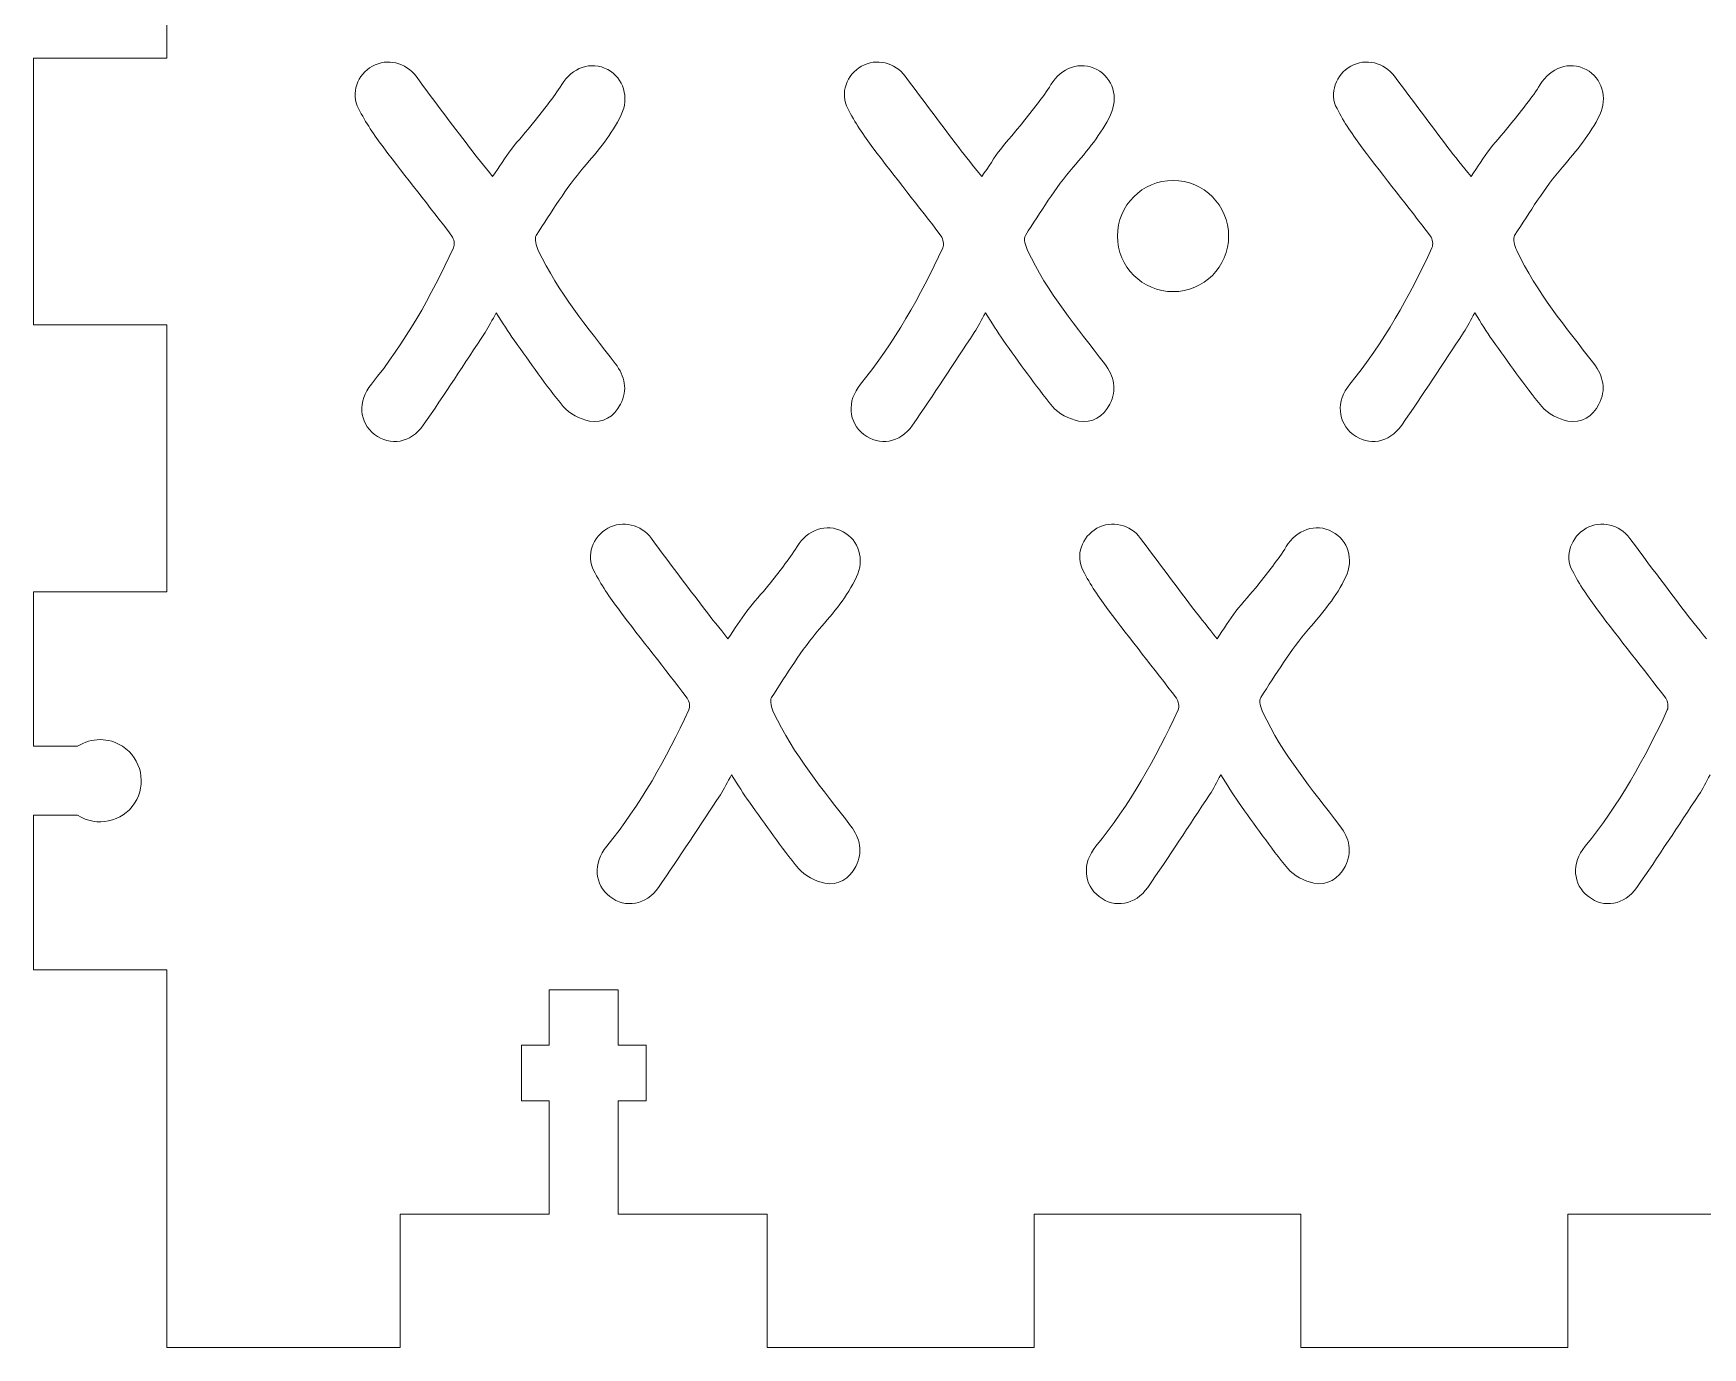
# Model space of a CAD drawing. Header units: inches. Extents: x 30 to 180, y 56 to 256.
# Drawn here: x 30.3 to 105.4, y 56 to 115.1 of the extents above; entities that cross this region are included whole.
import ezdxf

# ---------------------------------------------------------------- set-up
doc = ezdxf.new("R2010")
doc.units = ezdxf.units.IN
doc.header["$MEASUREMENT"] = 0

# ---------------------------------------------------------------- blocks, each defined once
blk = doc.blocks.new('block 4')
at = {"color": 7, "lineweight": 15, "true_color": 0xffffff}
blk.add_open_spline([(79.054, 105.992), (79.054, 107.373), (80.173, 108.492), (81.554, 108.492), (82.935, 108.492), (84.054, 107.373), (84.054, 105.992), (84.054, 104.611), (82.935, 103.492), (81.554, 103.492), (80.173, 103.492), (79.054, 104.611), (79.054, 105.992), (79.054, 105.992), (79.054, 105.992), (79.054, 105.992)], degree=3, knots=[0, 0, 0, 0, 1, 1, 1, 2, 2, 2, 3, 3, 3, 4, 4, 4, 5, 5, 5, 5], dxfattribs=at)
blk = doc.blocks.new('block 58')
at = {"color": 7, "lineweight": 15, "true_color": 0xffffff}
blk.add_open_spline([(69.513, 113.181), (69.05, 113.801), (68.217, 114.009), (67.548, 113.632)], degree=3, dxfattribs=at)
blk = doc.blocks.new('block 59')
at = {"color": 7, "lineweight": 15, "true_color": 0xffffff}
blk.add_open_spline([(67.548, 113.632), (66.876, 113.257), (66.559, 112.416), (66.927, 111.724)], degree=3, dxfattribs=at)
blk = doc.blocks.new('block 60')
at = {"color": 7, "lineweight": 15, "true_color": 0xffffff}
blk.add_open_spline([(66.927, 111.724), (67.244, 111.104), (67.643, 110.518), (68.06, 109.962)], degree=3, dxfattribs=at)
blk = doc.blocks.new('block 61')
at = {"color": 7, "lineweight": 15, "true_color": 0xffffff}
blk.add_open_spline([(68.06, 109.962), (69.062, 108.628), (70.115, 107.324), (71.124, 105.992)], degree=3, dxfattribs=at)
blk = doc.blocks.new('block 62')
at = {"color": 7, "lineweight": 15, "true_color": 0xffffff}
blk.add_open_spline([(71.124, 105.992), (71.219, 105.864), (71.264, 105.602), (71.196, 105.462)], degree=3, dxfattribs=at)
blk = doc.blocks.new('block 63')
at = {"color": 7, "lineweight": 15, "true_color": 0xffffff}
blk.add_open_spline([(71.196, 105.462), (70.183, 103.282), (69.025, 101.196), (67.504, 99.331)], degree=3, dxfattribs=at)
blk = doc.blocks.new('block 64')
at = {"color": 7, "lineweight": 15, "true_color": 0xffffff}
blk.add_open_spline([(67.504, 99.331), (66.871, 98.564), (66.948, 97.605), (67.648, 97.067)], degree=3, dxfattribs=at)
blk = doc.blocks.new('block 65')
at = {"color": 7, "lineweight": 15, "true_color": 0xffffff}
blk.add_open_spline([(67.648, 97.067), (68.344, 96.532), (69.273, 96.676), (69.834, 97.481)], degree=3, dxfattribs=at)
blk = doc.blocks.new('block 66')
at = {"color": 7, "lineweight": 15, "true_color": 0xffffff}
blk.add_open_spline([(69.834, 97.481), (70.784, 98.857), (71.697, 100.261), (72.617, 101.652)], degree=3, dxfattribs=at)
blk = doc.blocks.new('block 67')
at = {"color": 7, "lineweight": 15, "true_color": 0xffffff}
blk.add_open_spline([(72.617, 101.652), (72.798, 101.923), (72.934, 102.215), (73.118, 102.545)], degree=3, dxfattribs=at)
blk = doc.blocks.new('block 68')
at = {"color": 7, "lineweight": 15, "true_color": 0xffffff}
blk.add_open_spline([(73.118, 102.545), (73.414, 102.083), (73.65, 101.68), (73.919, 101.309)], degree=3, dxfattribs=at)
blk = doc.blocks.new('block 69')
at = {"color": 7, "lineweight": 15, "true_color": 0xffffff}
blk.add_open_spline([(73.919, 101.309), (74.642, 100.306), (75.344, 99.282), (76.133, 98.329)], degree=3, dxfattribs=at)
blk = doc.blocks.new('block 70')
at = {"color": 7, "lineweight": 15, "true_color": 0xffffff}
blk.add_open_spline([(76.133, 98.329), (76.404, 98.004), (76.882, 97.761), (77.306, 97.673)], degree=3, dxfattribs=at)
blk = doc.blocks.new('block 71')
at = {"color": 7, "lineweight": 15, "true_color": 0xffffff}
blk.add_open_spline([(77.306, 97.673), (77.911, 97.545), (78.419, 97.873), (78.707, 98.427)], degree=3, dxfattribs=at)
blk = doc.blocks.new('block 72')
at = {"color": 7, "lineweight": 15, "true_color": 0xffffff}
blk.add_open_spline([(78.707, 98.427), (79.04, 99.078), (78.908, 99.685), (78.471, 100.257)], degree=3, dxfattribs=at)
blk = doc.blocks.new('block 73')
at = {"color": 7, "lineweight": 15, "true_color": 0xffffff}
blk.add_open_spline([(78.471, 100.257), (77.225, 101.886), (75.897, 103.464), (75.01, 105.345)], degree=3, dxfattribs=at)
blk = doc.blocks.new('block 74')
at = {"color": 7, "lineweight": 15, "true_color": 0xffffff}
blk.add_open_spline([(75.01, 105.345), (74.915, 105.546), (74.823, 105.879), (74.915, 106.024)], degree=3, dxfattribs=at)
blk = doc.blocks.new('block 75')
at = {"color": 7, "lineweight": 15, "true_color": 0xffffff}
blk.add_open_spline([(74.915, 106.024), (75.6, 107.075), (76.257, 108.152), (77.061, 109.094)], degree=3, dxfattribs=at)
blk = doc.blocks.new('block 76')
at = {"color": 7, "lineweight": 15, "true_color": 0xffffff}
blk.add_open_spline([(77.061, 109.094), (77.703, 109.838), (78.32, 110.562), (78.739, 111.445)], degree=3, dxfattribs=at)
blk = doc.blocks.new('block 77')
at = {"color": 7, "lineweight": 15, "true_color": 0xffffff}
blk.add_open_spline([(78.739, 111.445), (79.11, 112.219), (78.846, 113.095), (78.13, 113.481)], degree=3, dxfattribs=at)
blk = doc.blocks.new('block 78')
at = {"color": 7, "lineweight": 15, "true_color": 0xffffff}
blk.add_open_spline([(78.13, 113.481), (77.378, 113.881), (76.525, 113.562), (76.064, 112.809)], degree=3, dxfattribs=at)
blk = doc.blocks.new('block 79')
at = {"color": 7, "lineweight": 15, "true_color": 0xffffff}
blk.add_open_spline([(76.064, 112.809), (75.692, 112.208), (75.235, 111.656), (74.795, 111.096)], degree=3, dxfattribs=at)
blk = doc.blocks.new('block 80')
at = {"color": 7, "lineweight": 15, "true_color": 0xffffff}
blk.add_open_spline([(74.795, 111.096), (74.479, 110.691), (74.118, 110.318), (73.802, 109.906)], degree=3, dxfattribs=at)
blk = doc.blocks.new('block 81')
at = {"color": 7, "lineweight": 15, "true_color": 0xffffff}
blk.add_open_spline([(73.802, 109.906), (73.514, 109.519), (73.254, 109.109), (72.953, 108.668)], degree=3, dxfattribs=at)
blk = doc.blocks.new('block 82')
at = {"color": 7, "lineweight": 15, "true_color": 0xffffff}
blk.add_open_spline([(72.953, 108.668), (72.572, 109.15), (72.228, 109.559), (71.913, 109.983)], degree=3, dxfattribs=at)
blk = doc.blocks.new('block 83')
at = {"color": 7, "lineweight": 15, "true_color": 0xffffff}
blk.add_open_spline([(71.913, 109.983), (71.108, 111.044), (70.295, 112.111), (69.513, 113.181)], degree=3, dxfattribs=at)
blk = doc.blocks.new('block 136')
at = {"color": 7, "lineweight": 15, "true_color": 0xffffff}
blk.add_open_spline([(47.513, 113.181), (47.05, 113.801), (46.217, 114.009), (45.548, 113.632)], degree=3, dxfattribs=at)
blk = doc.blocks.new('block 137')
at = {"color": 7, "lineweight": 15, "true_color": 0xffffff}
blk.add_open_spline([(45.548, 113.632), (44.876, 113.257), (44.559, 112.416), (44.927, 111.724)], degree=3, dxfattribs=at)
blk = doc.blocks.new('block 138')
at = {"color": 7, "lineweight": 15, "true_color": 0xffffff}
blk.add_open_spline([(44.927, 111.724), (45.244, 111.104), (45.643, 110.518), (46.06, 109.962)], degree=3, dxfattribs=at)
blk = doc.blocks.new('block 139')
at = {"color": 7, "lineweight": 15, "true_color": 0xffffff}
blk.add_open_spline([(46.06, 109.962), (47.062, 108.628), (48.115, 107.324), (49.124, 105.992)], degree=3, dxfattribs=at)
blk = doc.blocks.new('block 140')
at = {"color": 7, "lineweight": 15, "true_color": 0xffffff}
blk.add_open_spline([(49.124, 105.992), (49.219, 105.864), (49.264, 105.602), (49.196, 105.462)], degree=3, dxfattribs=at)
blk = doc.blocks.new('block 141')
at = {"color": 7, "lineweight": 15, "true_color": 0xffffff}
blk.add_open_spline([(49.196, 105.462), (48.183, 103.282), (47.025, 101.196), (45.504, 99.331)], degree=3, dxfattribs=at)
blk = doc.blocks.new('block 142')
at = {"color": 7, "lineweight": 15, "true_color": 0xffffff}
blk.add_open_spline([(45.504, 99.331), (44.871, 98.564), (44.948, 97.605), (45.648, 97.067)], degree=3, dxfattribs=at)
blk = doc.blocks.new('block 143')
at = {"color": 7, "lineweight": 15, "true_color": 0xffffff}
blk.add_open_spline([(45.648, 97.067), (46.344, 96.532), (47.273, 96.676), (47.834, 97.481)], degree=3, dxfattribs=at)
blk = doc.blocks.new('block 144')
at = {"color": 7, "lineweight": 15, "true_color": 0xffffff}
blk.add_open_spline([(47.834, 97.481), (48.784, 98.857), (49.697, 100.261), (50.617, 101.652)], degree=3, dxfattribs=at)
blk = doc.blocks.new('block 145')
at = {"color": 7, "lineweight": 15, "true_color": 0xffffff}
blk.add_open_spline([(50.617, 101.652), (50.798, 101.923), (50.934, 102.215), (51.118, 102.545)], degree=3, dxfattribs=at)
blk = doc.blocks.new('block 146')
at = {"color": 7, "lineweight": 15, "true_color": 0xffffff}
blk.add_open_spline([(51.118, 102.545), (51.414, 102.083), (51.65, 101.68), (51.919, 101.309)], degree=3, dxfattribs=at)
blk = doc.blocks.new('block 147')
at = {"color": 7, "lineweight": 15, "true_color": 0xffffff}
blk.add_open_spline([(51.919, 101.309), (52.642, 100.306), (53.344, 99.282), (54.133, 98.329)], degree=3, dxfattribs=at)
blk = doc.blocks.new('block 148')
at = {"color": 7, "lineweight": 15, "true_color": 0xffffff}
blk.add_open_spline([(54.133, 98.329), (54.404, 98.004), (54.882, 97.761), (55.306, 97.673)], degree=3, dxfattribs=at)
blk = doc.blocks.new('block 149')
at = {"color": 7, "lineweight": 15, "true_color": 0xffffff}
blk.add_open_spline([(55.306, 97.673), (55.911, 97.545), (56.419, 97.873), (56.707, 98.427)], degree=3, dxfattribs=at)
blk = doc.blocks.new('block 150')
at = {"color": 7, "lineweight": 15, "true_color": 0xffffff}
blk.add_open_spline([(56.707, 98.427), (57.04, 99.078), (56.908, 99.685), (56.471, 100.257)], degree=3, dxfattribs=at)
blk = doc.blocks.new('block 151')
at = {"color": 7, "lineweight": 15, "true_color": 0xffffff}
blk.add_open_spline([(56.471, 100.257), (55.225, 101.886), (53.897, 103.464), (53.01, 105.345)], degree=3, dxfattribs=at)
blk = doc.blocks.new('block 152')
at = {"color": 7, "lineweight": 15, "true_color": 0xffffff}
blk.add_open_spline([(53.01, 105.345), (52.915, 105.546), (52.823, 105.879), (52.915, 106.024)], degree=3, dxfattribs=at)
blk = doc.blocks.new('block 153')
at = {"color": 7, "lineweight": 15, "true_color": 0xffffff}
blk.add_open_spline([(52.915, 106.024), (53.6, 107.075), (54.257, 108.152), (55.061, 109.094)], degree=3, dxfattribs=at)
blk = doc.blocks.new('block 154')
at = {"color": 7, "lineweight": 15, "true_color": 0xffffff}
blk.add_open_spline([(55.061, 109.094), (55.703, 109.838), (56.32, 110.562), (56.739, 111.445)], degree=3, dxfattribs=at)
blk = doc.blocks.new('block 155')
at = {"color": 7, "lineweight": 15, "true_color": 0xffffff}
blk.add_open_spline([(56.739, 111.445), (57.11, 112.219), (56.846, 113.095), (56.13, 113.481)], degree=3, dxfattribs=at)
blk = doc.blocks.new('block 156')
at = {"color": 7, "lineweight": 15, "true_color": 0xffffff}
blk.add_open_spline([(56.13, 113.481), (55.378, 113.881), (54.525, 113.562), (54.064, 112.809)], degree=3, dxfattribs=at)
blk = doc.blocks.new('block 157')
at = {"color": 7, "lineweight": 15, "true_color": 0xffffff}
blk.add_open_spline([(54.064, 112.809), (53.692, 112.208), (53.235, 111.656), (52.795, 111.096)], degree=3, dxfattribs=at)
blk = doc.blocks.new('block 158')
at = {"color": 7, "lineweight": 15, "true_color": 0xffffff}
blk.add_open_spline([(52.795, 111.096), (52.479, 110.691), (52.118, 110.318), (51.802, 109.906)], degree=3, dxfattribs=at)
blk = doc.blocks.new('block 159')
at = {"color": 7, "lineweight": 15, "true_color": 0xffffff}
blk.add_open_spline([(51.802, 109.906), (51.514, 109.519), (51.254, 109.109), (50.953, 108.668)], degree=3, dxfattribs=at)
blk = doc.blocks.new('block 160')
at = {"color": 7, "lineweight": 15, "true_color": 0xffffff}
blk.add_open_spline([(50.953, 108.668), (50.572, 109.15), (50.228, 109.559), (49.913, 109.983)], degree=3, dxfattribs=at)
blk = doc.blocks.new('block 161')
at = {"color": 7, "lineweight": 15, "true_color": 0xffffff}
blk.add_open_spline([(49.913, 109.983), (49.108, 111.044), (48.295, 112.111), (47.513, 113.181)], degree=3, dxfattribs=at)
blk = doc.blocks.new('block 188')
at = {"color": 7, "lineweight": 15, "true_color": 0xffffff}
blk.add_open_spline([(91.513, 113.181), (91.05, 113.801), (90.217, 114.009), (89.548, 113.632)], degree=3, dxfattribs=at)
blk = doc.blocks.new('block 189')
at = {"color": 7, "lineweight": 15, "true_color": 0xffffff}
blk.add_open_spline([(89.548, 113.632), (88.876, 113.257), (88.559, 112.416), (88.927, 111.724)], degree=3, dxfattribs=at)
blk = doc.blocks.new('block 190')
at = {"color": 7, "lineweight": 15, "true_color": 0xffffff}
blk.add_open_spline([(88.927, 111.724), (89.244, 111.104), (89.643, 110.518), (90.06, 109.962)], degree=3, dxfattribs=at)
blk = doc.blocks.new('block 191')
at = {"color": 7, "lineweight": 15, "true_color": 0xffffff}
blk.add_open_spline([(90.06, 109.962), (91.062, 108.628), (92.115, 107.324), (93.124, 105.992)], degree=3, dxfattribs=at)
blk = doc.blocks.new('block 192')
at = {"color": 7, "lineweight": 15, "true_color": 0xffffff}
blk.add_open_spline([(93.124, 105.992), (93.219, 105.864), (93.264, 105.602), (93.196, 105.462)], degree=3, dxfattribs=at)
blk = doc.blocks.new('block 193')
at = {"color": 7, "lineweight": 15, "true_color": 0xffffff}
blk.add_open_spline([(93.196, 105.462), (92.183, 103.282), (91.025, 101.196), (89.504, 99.331)], degree=3, dxfattribs=at)
blk = doc.blocks.new('block 194')
at = {"color": 7, "lineweight": 15, "true_color": 0xffffff}
blk.add_open_spline([(89.504, 99.331), (88.871, 98.564), (88.948, 97.605), (89.648, 97.067)], degree=3, dxfattribs=at)
blk = doc.blocks.new('block 195')
at = {"color": 7, "lineweight": 15, "true_color": 0xffffff}
blk.add_open_spline([(89.648, 97.067), (90.344, 96.532), (91.273, 96.676), (91.834, 97.481)], degree=3, dxfattribs=at)
blk = doc.blocks.new('block 196')
at = {"color": 7, "lineweight": 15, "true_color": 0xffffff}
blk.add_open_spline([(91.834, 97.481), (92.784, 98.857), (93.697, 100.261), (94.617, 101.652)], degree=3, dxfattribs=at)
blk = doc.blocks.new('block 197')
at = {"color": 7, "lineweight": 15, "true_color": 0xffffff}
blk.add_open_spline([(94.617, 101.652), (94.798, 101.923), (94.934, 102.215), (95.118, 102.545)], degree=3, dxfattribs=at)
blk = doc.blocks.new('block 198')
at = {"color": 7, "lineweight": 15, "true_color": 0xffffff}
blk.add_open_spline([(95.118, 102.545), (95.414, 102.083), (95.65, 101.68), (95.919, 101.309)], degree=3, dxfattribs=at)
blk = doc.blocks.new('block 199')
at = {"color": 7, "lineweight": 15, "true_color": 0xffffff}
blk.add_open_spline([(95.919, 101.309), (96.642, 100.306), (97.344, 99.282), (98.133, 98.329)], degree=3, dxfattribs=at)
blk = doc.blocks.new('block 200')
at = {"color": 7, "lineweight": 15, "true_color": 0xffffff}
blk.add_open_spline([(98.133, 98.329), (98.404, 98.004), (98.882, 97.761), (99.306, 97.673)], degree=3, dxfattribs=at)
blk = doc.blocks.new('block 201')
at = {"color": 7, "lineweight": 15, "true_color": 0xffffff}
blk.add_open_spline([(99.306, 97.673), (99.911, 97.545), (100.419, 97.873), (100.707, 98.427)], degree=3, dxfattribs=at)
blk = doc.blocks.new('block 202')
at = {"color": 7, "lineweight": 15, "true_color": 0xffffff}
blk.add_open_spline([(100.707, 98.427), (101.04, 99.078), (100.908, 99.685), (100.471, 100.257)], degree=3, dxfattribs=at)
blk = doc.blocks.new('block 203')
at = {"color": 7, "lineweight": 15, "true_color": 0xffffff}
blk.add_open_spline([(100.471, 100.257), (99.225, 101.886), (97.897, 103.464), (97.01, 105.345)], degree=3, dxfattribs=at)
blk = doc.blocks.new('block 204')
at = {"color": 7, "lineweight": 15, "true_color": 0xffffff}
blk.add_open_spline([(97.01, 105.345), (96.915, 105.546), (96.823, 105.879), (96.915, 106.024)], degree=3, dxfattribs=at)
blk = doc.blocks.new('block 205')
at = {"color": 7, "lineweight": 15, "true_color": 0xffffff}
blk.add_open_spline([(96.915, 106.024), (97.6, 107.075), (98.257, 108.152), (99.061, 109.094)], degree=3, dxfattribs=at)
blk = doc.blocks.new('block 206')
at = {"color": 7, "lineweight": 15, "true_color": 0xffffff}
blk.add_open_spline([(99.061, 109.094), (99.703, 109.838), (100.32, 110.562), (100.739, 111.445)], degree=3, dxfattribs=at)
blk = doc.blocks.new('block 207')
at = {"color": 7, "lineweight": 15, "true_color": 0xffffff}
blk.add_open_spline([(100.739, 111.445), (101.11, 112.219), (100.846, 113.095), (100.13, 113.481)], degree=3, dxfattribs=at)
blk = doc.blocks.new('block 208')
at = {"color": 7, "lineweight": 15, "true_color": 0xffffff}
blk.add_open_spline([(100.13, 113.481), (99.378, 113.881), (98.525, 113.562), (98.064, 112.809)], degree=3, dxfattribs=at)
blk = doc.blocks.new('block 209')
at = {"color": 7, "lineweight": 15, "true_color": 0xffffff}
blk.add_open_spline([(98.064, 112.809), (97.692, 112.208), (97.235, 111.656), (96.795, 111.096)], degree=3, dxfattribs=at)
blk = doc.blocks.new('block 210')
at = {"color": 7, "lineweight": 15, "true_color": 0xffffff}
blk.add_open_spline([(96.795, 111.096), (96.479, 110.691), (96.118, 110.318), (95.802, 109.906)], degree=3, dxfattribs=at)
blk = doc.blocks.new('block 211')
at = {"color": 7, "lineweight": 15, "true_color": 0xffffff}
blk.add_open_spline([(95.802, 109.906), (95.514, 109.519), (95.254, 109.109), (94.953, 108.668)], degree=3, dxfattribs=at)
blk = doc.blocks.new('block 212')
at = {"color": 7, "lineweight": 15, "true_color": 0xffffff}
blk.add_open_spline([(94.953, 108.668), (94.572, 109.15), (94.228, 109.559), (93.913, 109.983)], degree=3, dxfattribs=at)
blk = doc.blocks.new('block 213')
at = {"color": 7, "lineweight": 15, "true_color": 0xffffff}
blk.add_open_spline([(93.913, 109.983), (93.108, 111.044), (92.295, 112.111), (91.513, 113.181)], degree=3, dxfattribs=at)
blk = doc.blocks.new('block 578')
at = {"color": 7, "lineweight": 15, "true_color": 0xffffff}
blk.add_open_spline([(80.095, 92.394), (79.632, 93.014), (78.799, 93.222), (78.13, 92.846)], degree=3, dxfattribs=at)
blk = doc.blocks.new('block 579')
at = {"color": 7, "lineweight": 15, "true_color": 0xffffff}
blk.add_open_spline([(78.13, 92.846), (77.457, 92.47), (77.141, 91.63), (77.509, 90.937)], degree=3, dxfattribs=at)
blk = doc.blocks.new('block 580')
at = {"color": 7, "lineweight": 15, "true_color": 0xffffff}
blk.add_open_spline([(77.509, 90.937), (77.826, 90.317), (78.225, 89.732), (78.642, 89.176)], degree=3, dxfattribs=at)
blk = doc.blocks.new('block 581')
at = {"color": 7, "lineweight": 15, "true_color": 0xffffff}
blk.add_open_spline([(78.642, 89.176), (79.644, 87.841), (80.697, 86.537), (81.706, 85.205)], degree=3, dxfattribs=at)
blk = doc.blocks.new('block 582')
at = {"color": 7, "lineweight": 15, "true_color": 0xffffff}
blk.add_open_spline([(81.706, 85.205), (81.801, 85.077), (81.845, 84.816), (81.778, 84.675)], degree=3, dxfattribs=at)
blk = doc.blocks.new('block 583')
at = {"color": 7, "lineweight": 15, "true_color": 0xffffff}
blk.add_open_spline([(81.778, 84.675), (80.765, 82.495), (79.607, 80.41), (78.086, 78.544)], degree=3, dxfattribs=at)
blk = doc.blocks.new('block 584')
at = {"color": 7, "lineweight": 15, "true_color": 0xffffff}
blk.add_open_spline([(78.086, 78.544), (77.453, 77.777), (77.529, 76.818), (78.23, 76.28)], degree=3, dxfattribs=at)
blk = doc.blocks.new('block 585')
at = {"color": 7, "lineweight": 15, "true_color": 0xffffff}
blk.add_open_spline([(78.23, 76.28), (78.926, 75.745), (79.855, 75.889), (80.416, 76.694)], degree=3, dxfattribs=at)
blk = doc.blocks.new('block 586')
at = {"color": 7, "lineweight": 15, "true_color": 0xffffff}
blk.add_open_spline([(80.416, 76.694), (81.366, 78.07), (82.279, 79.474), (83.199, 80.865)], degree=3, dxfattribs=at)
blk = doc.blocks.new('block 587')
at = {"color": 7, "lineweight": 15, "true_color": 0xffffff}
blk.add_open_spline([(83.199, 80.865), (83.38, 81.136), (83.516, 81.428), (83.7, 81.758)], degree=3, dxfattribs=at)
blk = doc.blocks.new('block 588')
at = {"color": 7, "lineweight": 15, "true_color": 0xffffff}
blk.add_open_spline([(83.7, 81.758), (83.996, 81.296), (84.232, 80.893), (84.501, 80.522)], degree=3, dxfattribs=at)
blk = doc.blocks.new('block 589')
at = {"color": 7, "lineweight": 15, "true_color": 0xffffff}
blk.add_open_spline([(84.501, 80.522), (85.224, 79.519), (85.926, 78.495), (86.714, 77.542)], degree=3, dxfattribs=at)
blk = doc.blocks.new('block 590')
at = {"color": 7, "lineweight": 15, "true_color": 0xffffff}
blk.add_open_spline([(86.714, 77.542), (86.986, 77.217), (87.464, 76.974), (87.888, 76.886)], degree=3, dxfattribs=at)
blk = doc.blocks.new('block 591')
at = {"color": 7, "lineweight": 15, "true_color": 0xffffff}
blk.add_open_spline([(87.888, 76.886), (88.493, 76.758), (89.001, 77.087), (89.289, 77.641)], degree=3, dxfattribs=at)
blk = doc.blocks.new('block 592')
at = {"color": 7, "lineweight": 15, "true_color": 0xffffff}
blk.add_open_spline([(89.289, 77.641), (89.622, 78.291), (89.49, 78.898), (89.053, 79.47)], degree=3, dxfattribs=at)
blk = doc.blocks.new('block 593')
at = {"color": 7, "lineweight": 15, "true_color": 0xffffff}
blk.add_open_spline([(89.053, 79.47), (87.807, 81.099), (86.478, 82.677), (85.592, 84.559)], degree=3, dxfattribs=at)
blk = doc.blocks.new('block 594')
at = {"color": 7, "lineweight": 15, "true_color": 0xffffff}
blk.add_open_spline([(85.592, 84.559), (85.497, 84.759), (85.405, 85.092), (85.497, 85.237)], degree=3, dxfattribs=at)
blk = doc.blocks.new('block 595')
at = {"color": 7, "lineweight": 15, "true_color": 0xffffff}
blk.add_open_spline([(85.497, 85.237), (86.181, 86.288), (86.838, 87.366), (87.643, 88.307)], degree=3, dxfattribs=at)
blk = doc.blocks.new('block 596')
at = {"color": 7, "lineweight": 15, "true_color": 0xffffff}
blk.add_open_spline([(87.643, 88.307), (88.285, 89.051), (88.902, 89.775), (89.321, 90.658)], degree=3, dxfattribs=at)
blk = doc.blocks.new('block 597')
at = {"color": 7, "lineweight": 15, "true_color": 0xffffff}
blk.add_open_spline([(89.321, 90.658), (89.692, 91.433), (89.428, 92.308), (88.712, 92.695)], degree=3, dxfattribs=at)
blk = doc.blocks.new('block 598')
at = {"color": 7, "lineweight": 15, "true_color": 0xffffff}
blk.add_open_spline([(88.712, 92.695), (87.96, 93.094), (87.106, 92.775), (86.646, 92.023)], degree=3, dxfattribs=at)
blk = doc.blocks.new('block 599')
at = {"color": 7, "lineweight": 15, "true_color": 0xffffff}
blk.add_open_spline([(86.646, 92.023), (86.274, 91.421), (85.817, 90.869), (85.377, 90.309)], degree=3, dxfattribs=at)
blk = doc.blocks.new('block 600')
at = {"color": 7, "lineweight": 15, "true_color": 0xffffff}
blk.add_open_spline([(85.377, 90.309), (85.06, 89.904), (84.7, 89.531), (84.383, 89.119)], degree=3, dxfattribs=at)
blk = doc.blocks.new('block 601')
at = {"color": 7, "lineweight": 15, "true_color": 0xffffff}
blk.add_open_spline([(84.383, 89.119), (84.096, 88.732), (83.836, 88.323), (83.535, 87.882)], degree=3, dxfattribs=at)
blk = doc.blocks.new('block 602')
at = {"color": 7, "lineweight": 15, "true_color": 0xffffff}
blk.add_open_spline([(83.535, 87.882), (83.154, 88.363), (82.81, 88.772), (82.495, 89.196)], degree=3, dxfattribs=at)
blk = doc.blocks.new('block 603')
at = {"color": 7, "lineweight": 15, "true_color": 0xffffff}
blk.add_open_spline([(82.495, 89.196), (81.69, 90.257), (80.877, 91.324), (80.095, 92.394)], degree=3, dxfattribs=at)
blk = doc.blocks.new('block 656')
at = {"color": 7, "lineweight": 15, "true_color": 0xffffff}
blk.add_open_spline([(58.095, 92.394), (57.632, 93.014), (56.799, 93.222), (56.13, 92.846)], degree=3, dxfattribs=at)
blk = doc.blocks.new('block 657')
at = {"color": 7, "lineweight": 15, "true_color": 0xffffff}
blk.add_open_spline([(56.13, 92.846), (55.457, 92.47), (55.141, 91.63), (55.509, 90.937)], degree=3, dxfattribs=at)
blk = doc.blocks.new('block 658')
at = {"color": 7, "lineweight": 15, "true_color": 0xffffff}
blk.add_open_spline([(55.509, 90.937), (55.826, 90.317), (56.225, 89.732), (56.642, 89.176)], degree=3, dxfattribs=at)
blk = doc.blocks.new('block 659')
at = {"color": 7, "lineweight": 15, "true_color": 0xffffff}
blk.add_open_spline([(56.642, 89.176), (57.644, 87.841), (58.697, 86.537), (59.706, 85.205)], degree=3, dxfattribs=at)
blk = doc.blocks.new('block 660')
at = {"color": 7, "lineweight": 15, "true_color": 0xffffff}
blk.add_open_spline([(59.706, 85.205), (59.801, 85.077), (59.845, 84.816), (59.778, 84.675)], degree=3, dxfattribs=at)
blk = doc.blocks.new('block 661')
at = {"color": 7, "lineweight": 15, "true_color": 0xffffff}
blk.add_open_spline([(59.778, 84.675), (58.765, 82.495), (57.607, 80.41), (56.086, 78.544)], degree=3, dxfattribs=at)
blk = doc.blocks.new('block 662')
at = {"color": 7, "lineweight": 15, "true_color": 0xffffff}
blk.add_open_spline([(56.086, 78.544), (55.453, 77.777), (55.529, 76.818), (56.23, 76.28)], degree=3, dxfattribs=at)
blk = doc.blocks.new('block 663')
at = {"color": 7, "lineweight": 15, "true_color": 0xffffff}
blk.add_open_spline([(56.23, 76.28), (56.926, 75.745), (57.855, 75.889), (58.416, 76.694)], degree=3, dxfattribs=at)
blk = doc.blocks.new('block 664')
at = {"color": 7, "lineweight": 15, "true_color": 0xffffff}
blk.add_open_spline([(58.416, 76.694), (59.366, 78.07), (60.279, 79.474), (61.199, 80.865)], degree=3, dxfattribs=at)
blk = doc.blocks.new('block 665')
at = {"color": 7, "lineweight": 15, "true_color": 0xffffff}
blk.add_open_spline([(61.199, 80.865), (61.38, 81.136), (61.516, 81.428), (61.7, 81.758)], degree=3, dxfattribs=at)
blk = doc.blocks.new('block 666')
at = {"color": 7, "lineweight": 15, "true_color": 0xffffff}
blk.add_open_spline([(61.7, 81.758), (61.996, 81.296), (62.232, 80.893), (62.501, 80.522)], degree=3, dxfattribs=at)
blk = doc.blocks.new('block 667')
at = {"color": 7, "lineweight": 15, "true_color": 0xffffff}
blk.add_open_spline([(62.501, 80.522), (63.224, 79.519), (63.926, 78.495), (64.714, 77.542)], degree=3, dxfattribs=at)
blk = doc.blocks.new('block 668')
at = {"color": 7, "lineweight": 15, "true_color": 0xffffff}
blk.add_open_spline([(64.714, 77.542), (64.986, 77.217), (65.464, 76.974), (65.888, 76.886)], degree=3, dxfattribs=at)
blk = doc.blocks.new('block 669')
at = {"color": 7, "lineweight": 15, "true_color": 0xffffff}
blk.add_open_spline([(65.888, 76.886), (66.493, 76.758), (67.001, 77.087), (67.289, 77.641)], degree=3, dxfattribs=at)
blk = doc.blocks.new('block 670')
at = {"color": 7, "lineweight": 15, "true_color": 0xffffff}
blk.add_open_spline([(67.289, 77.641), (67.622, 78.291), (67.49, 78.898), (67.053, 79.47)], degree=3, dxfattribs=at)
blk = doc.blocks.new('block 671')
at = {"color": 7, "lineweight": 15, "true_color": 0xffffff}
blk.add_open_spline([(67.053, 79.47), (65.807, 81.099), (64.478, 82.677), (63.592, 84.559)], degree=3, dxfattribs=at)
blk = doc.blocks.new('block 672')
at = {"color": 7, "lineweight": 15, "true_color": 0xffffff}
blk.add_open_spline([(63.592, 84.559), (63.497, 84.759), (63.405, 85.092), (63.497, 85.237)], degree=3, dxfattribs=at)
blk = doc.blocks.new('block 673')
at = {"color": 7, "lineweight": 15, "true_color": 0xffffff}
blk.add_open_spline([(63.497, 85.237), (64.181, 86.288), (64.838, 87.366), (65.643, 88.307)], degree=3, dxfattribs=at)
blk = doc.blocks.new('block 674')
at = {"color": 7, "lineweight": 15, "true_color": 0xffffff}
blk.add_open_spline([(65.643, 88.307), (66.285, 89.051), (66.902, 89.775), (67.321, 90.658)], degree=3, dxfattribs=at)
blk = doc.blocks.new('block 675')
at = {"color": 7, "lineweight": 15, "true_color": 0xffffff}
blk.add_open_spline([(67.321, 90.658), (67.692, 91.433), (67.428, 92.308), (66.712, 92.695)], degree=3, dxfattribs=at)
blk = doc.blocks.new('block 676')
at = {"color": 7, "lineweight": 15, "true_color": 0xffffff}
blk.add_open_spline([(66.712, 92.695), (65.96, 93.094), (65.106, 92.775), (64.646, 92.023)], degree=3, dxfattribs=at)
blk = doc.blocks.new('block 677')
at = {"color": 7, "lineweight": 15, "true_color": 0xffffff}
blk.add_open_spline([(64.646, 92.023), (64.274, 91.421), (63.817, 90.869), (63.377, 90.309)], degree=3, dxfattribs=at)
blk = doc.blocks.new('block 678')
at = {"color": 7, "lineweight": 15, "true_color": 0xffffff}
blk.add_open_spline([(63.377, 90.309), (63.06, 89.904), (62.7, 89.531), (62.383, 89.119)], degree=3, dxfattribs=at)
blk = doc.blocks.new('block 679')
at = {"color": 7, "lineweight": 15, "true_color": 0xffffff}
blk.add_open_spline([(62.383, 89.119), (62.096, 88.732), (61.836, 88.323), (61.535, 87.882)], degree=3, dxfattribs=at)
blk = doc.blocks.new('block 680')
at = {"color": 7, "lineweight": 15, "true_color": 0xffffff}
blk.add_open_spline([(61.535, 87.882), (61.154, 88.363), (60.81, 88.772), (60.495, 89.196)], degree=3, dxfattribs=at)
blk = doc.blocks.new('block 681')
at = {"color": 7, "lineweight": 15, "true_color": 0xffffff}
blk.add_open_spline([(60.495, 89.196), (59.69, 90.257), (58.877, 91.324), (58.095, 92.394)], degree=3, dxfattribs=at)
blk = doc.blocks.new('block 838')
at = {"color": 7, "lineweight": 15, "true_color": 0xffffff}
blk.add_open_spline([(102.095, 92.394), (101.632, 93.014), (100.799, 93.222), (100.13, 92.846)], degree=3, dxfattribs=at)
blk = doc.blocks.new('block 839')
at = {"color": 7, "lineweight": 15, "true_color": 0xffffff}
blk.add_open_spline([(100.13, 92.846), (99.457, 92.47), (99.141, 91.63), (99.509, 90.937)], degree=3, dxfattribs=at)
blk = doc.blocks.new('block 840')
at = {"color": 7, "lineweight": 15, "true_color": 0xffffff}
blk.add_open_spline([(99.509, 90.937), (99.826, 90.317), (100.225, 89.732), (100.642, 89.176)], degree=3, dxfattribs=at)
blk = doc.blocks.new('block 841')
at = {"color": 7, "lineweight": 15, "true_color": 0xffffff}
blk.add_open_spline([(100.642, 89.176), (101.644, 87.841), (102.697, 86.537), (103.706, 85.205)], degree=3, dxfattribs=at)
blk = doc.blocks.new('block 842')
at = {"color": 7, "lineweight": 15, "true_color": 0xffffff}
blk.add_open_spline([(103.706, 85.205), (103.801, 85.077), (103.845, 84.816), (103.778, 84.675)], degree=3, dxfattribs=at)
blk = doc.blocks.new('block 843')
at = {"color": 7, "lineweight": 15, "true_color": 0xffffff}
blk.add_open_spline([(103.778, 84.675), (102.765, 82.495), (101.607, 80.41), (100.086, 78.544)], degree=3, dxfattribs=at)
blk = doc.blocks.new('block 844')
at = {"color": 7, "lineweight": 15, "true_color": 0xffffff}
blk.add_open_spline([(100.086, 78.544), (99.453, 77.777), (99.529, 76.818), (100.23, 76.28)], degree=3, dxfattribs=at)
blk = doc.blocks.new('block 845')
at = {"color": 7, "lineweight": 15, "true_color": 0xffffff}
blk.add_open_spline([(100.23, 76.28), (100.926, 75.745), (101.855, 75.889), (102.416, 76.694)], degree=3, dxfattribs=at)
blk = doc.blocks.new('block 846')
at = {"color": 7, "lineweight": 15, "true_color": 0xffffff}
blk.add_open_spline([(102.416, 76.694), (103.366, 78.07), (104.279, 79.474), (105.199, 80.865)], degree=3, dxfattribs=at)
blk = doc.blocks.new('block 847')
at = {"color": 7, "lineweight": 15, "true_color": 0xffffff}
blk.add_open_spline([(105.199, 80.865), (105.38, 81.136), (105.516, 81.428), (105.7, 81.758)], degree=3, dxfattribs=at)
blk = doc.blocks.new('block 862')
at = {"color": 7, "lineweight": 15, "true_color": 0xffffff}
blk.add_open_spline([(105.535, 87.882), (105.154, 88.363), (104.81, 88.772), (104.495, 89.196)], degree=3, dxfattribs=at)
blk = doc.blocks.new('block 863')
at = {"color": 7, "lineweight": 15, "true_color": 0xffffff}
blk.add_open_spline([(104.495, 89.196), (103.69, 90.257), (102.877, 91.324), (102.095, 92.394)], degree=3, dxfattribs=at)
blk = doc.blocks.new('block 1048')
at = {"color": 7, "lineweight": 15, "true_color": 0xffffff}
blk.add_lwpolyline([(111.304, 61.992), (99.304, 61.992)], dxfattribs=at)
blk = doc.blocks.new('block 1049')
at = {"color": 7, "lineweight": 15, "true_color": 0xffffff}
blk.add_lwpolyline([(99.304, 61.992), (99.304, 55.992)], dxfattribs=at)
blk = doc.blocks.new('block 1050')
at = {"color": 7, "lineweight": 15, "true_color": 0xffffff}
blk.add_lwpolyline([(99.304, 55.992), (87.304, 55.992)], dxfattribs=at)
blk = doc.blocks.new('block 1051')
at = {"color": 7, "lineweight": 15, "true_color": 0xffffff}
blk.add_lwpolyline([(87.304, 55.992), (87.304, 61.992)], dxfattribs=at)
blk = doc.blocks.new('block 1052')
at = {"color": 7, "lineweight": 15, "true_color": 0xffffff}
blk.add_lwpolyline([(87.304, 61.992), (75.304, 61.992)], dxfattribs=at)
blk = doc.blocks.new('block 1053')
at = {"color": 7, "lineweight": 15, "true_color": 0xffffff}
blk.add_lwpolyline([(75.304, 61.992), (75.304, 55.992)], dxfattribs=at)
blk = doc.blocks.new('block 1054')
at = {"color": 7, "lineweight": 15, "true_color": 0xffffff}
blk.add_lwpolyline([(75.304, 55.992), (63.304, 55.992)], dxfattribs=at)
blk = doc.blocks.new('block 1055')
at = {"color": 7, "lineweight": 15, "true_color": 0xffffff}
blk.add_lwpolyline([(63.304, 55.992), (63.304, 61.992)], dxfattribs=at)
blk = doc.blocks.new('block 1056')
at = {"color": 7, "lineweight": 15, "true_color": 0xffffff}
blk.add_lwpolyline([(63.304, 61.992), (56.604, 61.992)], dxfattribs=at)
blk = doc.blocks.new('block 1057')
at = {"color": 7, "lineweight": 15, "true_color": 0xffffff}
blk.add_lwpolyline([(56.604, 61.992), (56.604, 67.092)], dxfattribs=at)
blk = doc.blocks.new('block 1058')
at = {"color": 7, "lineweight": 15, "true_color": 0xffffff}
blk.add_lwpolyline([(56.604, 67.092), (57.854, 67.092)], dxfattribs=at)
blk = doc.blocks.new('block 1059')
at = {"color": 7, "lineweight": 15, "true_color": 0xffffff}
blk.add_lwpolyline([(57.854, 67.092), (57.854, 69.592)], dxfattribs=at)
blk = doc.blocks.new('block 1060')
at = {"color": 7, "lineweight": 15, "true_color": 0xffffff}
blk.add_lwpolyline([(57.854, 69.592), (56.604, 69.592)], dxfattribs=at)
blk = doc.blocks.new('block 1061')
at = {"color": 7, "lineweight": 15, "true_color": 0xffffff}
blk.add_lwpolyline([(56.604, 69.592), (56.604, 72.092)], dxfattribs=at)
blk = doc.blocks.new('block 1062')
at = {"color": 7, "lineweight": 15, "true_color": 0xffffff}
blk.add_lwpolyline([(56.604, 72.092), (53.504, 72.092)], dxfattribs=at)
blk = doc.blocks.new('block 1063')
at = {"color": 7, "lineweight": 15, "true_color": 0xffffff}
blk.add_lwpolyline([(53.504, 72.092), (53.504, 69.592)], dxfattribs=at)
blk = doc.blocks.new('block 1064')
at = {"color": 7, "lineweight": 15, "true_color": 0xffffff}
blk.add_lwpolyline([(53.504, 69.592), (52.254, 69.592)], dxfattribs=at)
blk = doc.blocks.new('block 1065')
at = {"color": 7, "lineweight": 15, "true_color": 0xffffff}
blk.add_lwpolyline([(52.254, 69.592), (52.254, 67.092)], dxfattribs=at)
blk = doc.blocks.new('block 1066')
at = {"color": 7, "lineweight": 15, "true_color": 0xffffff}
blk.add_lwpolyline([(52.254, 67.092), (53.504, 67.092)], dxfattribs=at)
blk = doc.blocks.new('block 1067')
at = {"color": 7, "lineweight": 15, "true_color": 0xffffff}
blk.add_lwpolyline([(53.504, 67.092), (53.504, 61.992)], dxfattribs=at)
blk = doc.blocks.new('block 1068')
at = {"color": 7, "lineweight": 15, "true_color": 0xffffff}
blk.add_lwpolyline([(53.504, 61.992), (46.804, 61.992)], dxfattribs=at)
blk = doc.blocks.new('block 1069')
at = {"color": 7, "lineweight": 15, "true_color": 0xffffff}
blk.add_lwpolyline([(46.804, 61.992), (46.804, 55.992)], dxfattribs=at)
blk = doc.blocks.new('block 1070')
at = {"color": 7, "lineweight": 15, "true_color": 0xffffff}
blk.add_lwpolyline([(46.804, 55.992), (36.304, 55.992)], dxfattribs=at)
blk = doc.blocks.new('block 1071')
at = {"color": 7, "lineweight": 15, "true_color": 0xffffff}
blk.add_lwpolyline([(36.304, 55.992), (36.304, 72.992)], dxfattribs=at)
blk = doc.blocks.new('block 1072')
at = {"color": 7, "lineweight": 15, "true_color": 0xffffff}
blk.add_lwpolyline([(36.304, 72.992), (30.304, 72.992)], dxfattribs=at)
blk = doc.blocks.new('block 1073')
at = {"color": 7, "lineweight": 15, "true_color": 0xffffff}
blk.add_lwpolyline([(30.304, 72.992), (30.304, 79.942)], dxfattribs=at)
blk = doc.blocks.new('block 1074')
at = {"color": 7, "lineweight": 15, "true_color": 0xffffff}
blk.add_lwpolyline([(30.304, 79.942), (32.294, 79.942)], dxfattribs=at)
blk = doc.blocks.new('block 1075')
at = {"color": 7, "lineweight": 15, "true_color": 0xffffff}
blk.add_lwpolyline([(30.304, 83.042), (32.294, 83.042)], dxfattribs=at)
blk = doc.blocks.new('block 1076')
at = {"color": 7, "lineweight": 15, "true_color": 0xffffff}
blk.add_lwpolyline([(30.304, 89.992), (30.304, 83.042)], dxfattribs=at)
blk = doc.blocks.new('block 1077')
at = {"color": 7, "lineweight": 15, "true_color": 0xffffff}
blk.add_lwpolyline([(30.304, 89.992), (36.304, 89.992)], dxfattribs=at)
blk = doc.blocks.new('block 1078')
at = {"color": 7, "lineweight": 15, "true_color": 0xffffff}
blk.add_lwpolyline([(36.304, 89.992), (36.304, 101.992)], dxfattribs=at)
blk = doc.blocks.new('block 1079')
at = {"color": 7, "lineweight": 15, "true_color": 0xffffff}
blk.add_lwpolyline([(36.304, 101.992), (30.304, 101.992)], dxfattribs=at)
blk = doc.blocks.new('block 1080')
at = {"color": 7, "lineweight": 15, "true_color": 0xffffff}
blk.add_lwpolyline([(30.304, 113.992), (30.304, 101.992)], dxfattribs=at)
blk = doc.blocks.new('block 1081')
at = {"color": 7, "lineweight": 15, "true_color": 0xffffff}
blk.add_lwpolyline([(30.304, 113.992), (36.304, 113.992)], dxfattribs=at)
blk = doc.blocks.new('block 1082')
at = {"color": 7, "lineweight": 15, "true_color": 0xffffff}
blk.add_lwpolyline([(36.304, 113.992), (36.304, 125.992)], dxfattribs=at)
blk = doc.blocks.new('block 1159')
at = {"color": 7, "lineweight": 15, "true_color": 0xffffff}
blk.add_open_spline([(32.294, 79.942), (33.15, 79.384), (34.296, 79.626), (34.854, 80.482), (35.412, 81.338), (35.17, 82.484), (34.314, 83.042), (33.7, 83.442), (32.908, 83.442), (32.294, 83.042)], degree=3, knots=[0, 0, 0, 0, 1, 1, 1, 2, 2, 2, 3, 3, 3, 3], dxfattribs=at)

msp = doc.modelspace()

# ---------------------------------------------------------------- block references
for name in ['block 1082', 'block 1080', 'block 1081', 'block 137', 'block 136', 'block 156', 'block 155', 'block 59', 'block 58', 'block 78', 'block 77', 'block 189', 'block 188', 'block 208', 'block 207', 'block 161', 'block 157', 'block 83', 'block 79', 'block 213', 'block 209', 'block 138', 'block 158', 'block 154', 'block 60', 'block 80', 'block 76', 'block 190', 'block 210', 'block 206', 'block 139', 'block 160', 'block 159', 'block 61', 'block 82', 'block 81', 'block 191', 'block 212', 'block 211', 'block 153', 'block 75', 'block 205', 'block 4', 'block 140', 'block 152', 'block 62', 'block 74', 'block 192', 'block 204', 'block 141', 'block 151', 'block 63', 'block 73', 'block 193', 'block 203', 'block 145', 'block 146', 'block 67', 'block 68', 'block 197', 'block 198', 'block 1079', 'block 1078', 'block 144', 'block 66', 'block 196', 'block 147', 'block 69', 'block 199', 'block 150', 'block 72', 'block 202', 'block 142', 'block 64', 'block 194', 'block 149', 'block 71', 'block 201', 'block 148', 'block 70', 'block 200', 'block 143', 'block 65', 'block 195', 'block 656', 'block 676', 'block 578', 'block 598', 'block 838', 'block 657', 'block 681', 'block 675', 'block 579', 'block 603', 'block 597', 'block 839', 'block 863', 'block 677', 'block 599', 'block 658', 'block 580', 'block 840', 'block 678', 'block 674', 'block 600', 'block 596', 'block 1076', 'block 1077', 'block 659', 'block 680', 'block 679', 'block 581', 'block 602', 'block 601', 'block 841', 'block 862', 'block 673', 'block 595', 'block 660', 'block 672', 'block 582', 'block 594', 'block 842', 'block 661', 'block 671', 'block 583', 'block 593', 'block 843', 'block 1159', 'block 1075', 'block 665', 'block 666', 'block 587', 'block 588', 'block 847', 'block 664', 'block 667', 'block 586', 'block 589', 'block 846', 'block 1073', 'block 1074', 'block 670', 'block 592', 'block 662', 'block 584', 'block 844', 'block 668', 'block 669', 'block 590', 'block 591', 'block 663', 'block 585', 'block 845', 'block 1072', 'block 1071', 'block 1062', 'block 1063', 'block 1061', 'block 1064', 'block 1065', 'block 1060', 'block 1059', 'block 1066', 'block 1067', 'block 1057', 'block 1058', 'block 1068', 'block 1069', 'block 1056', 'block 1055', 'block 1052', 'block 1053', 'block 1051', 'block 1048', 'block 1049', 'block 1070', 'block 1054', 'block 1050']:
    msp.add_blockref(name, (0, 0))

doc.saveas('drawing.dxf')
